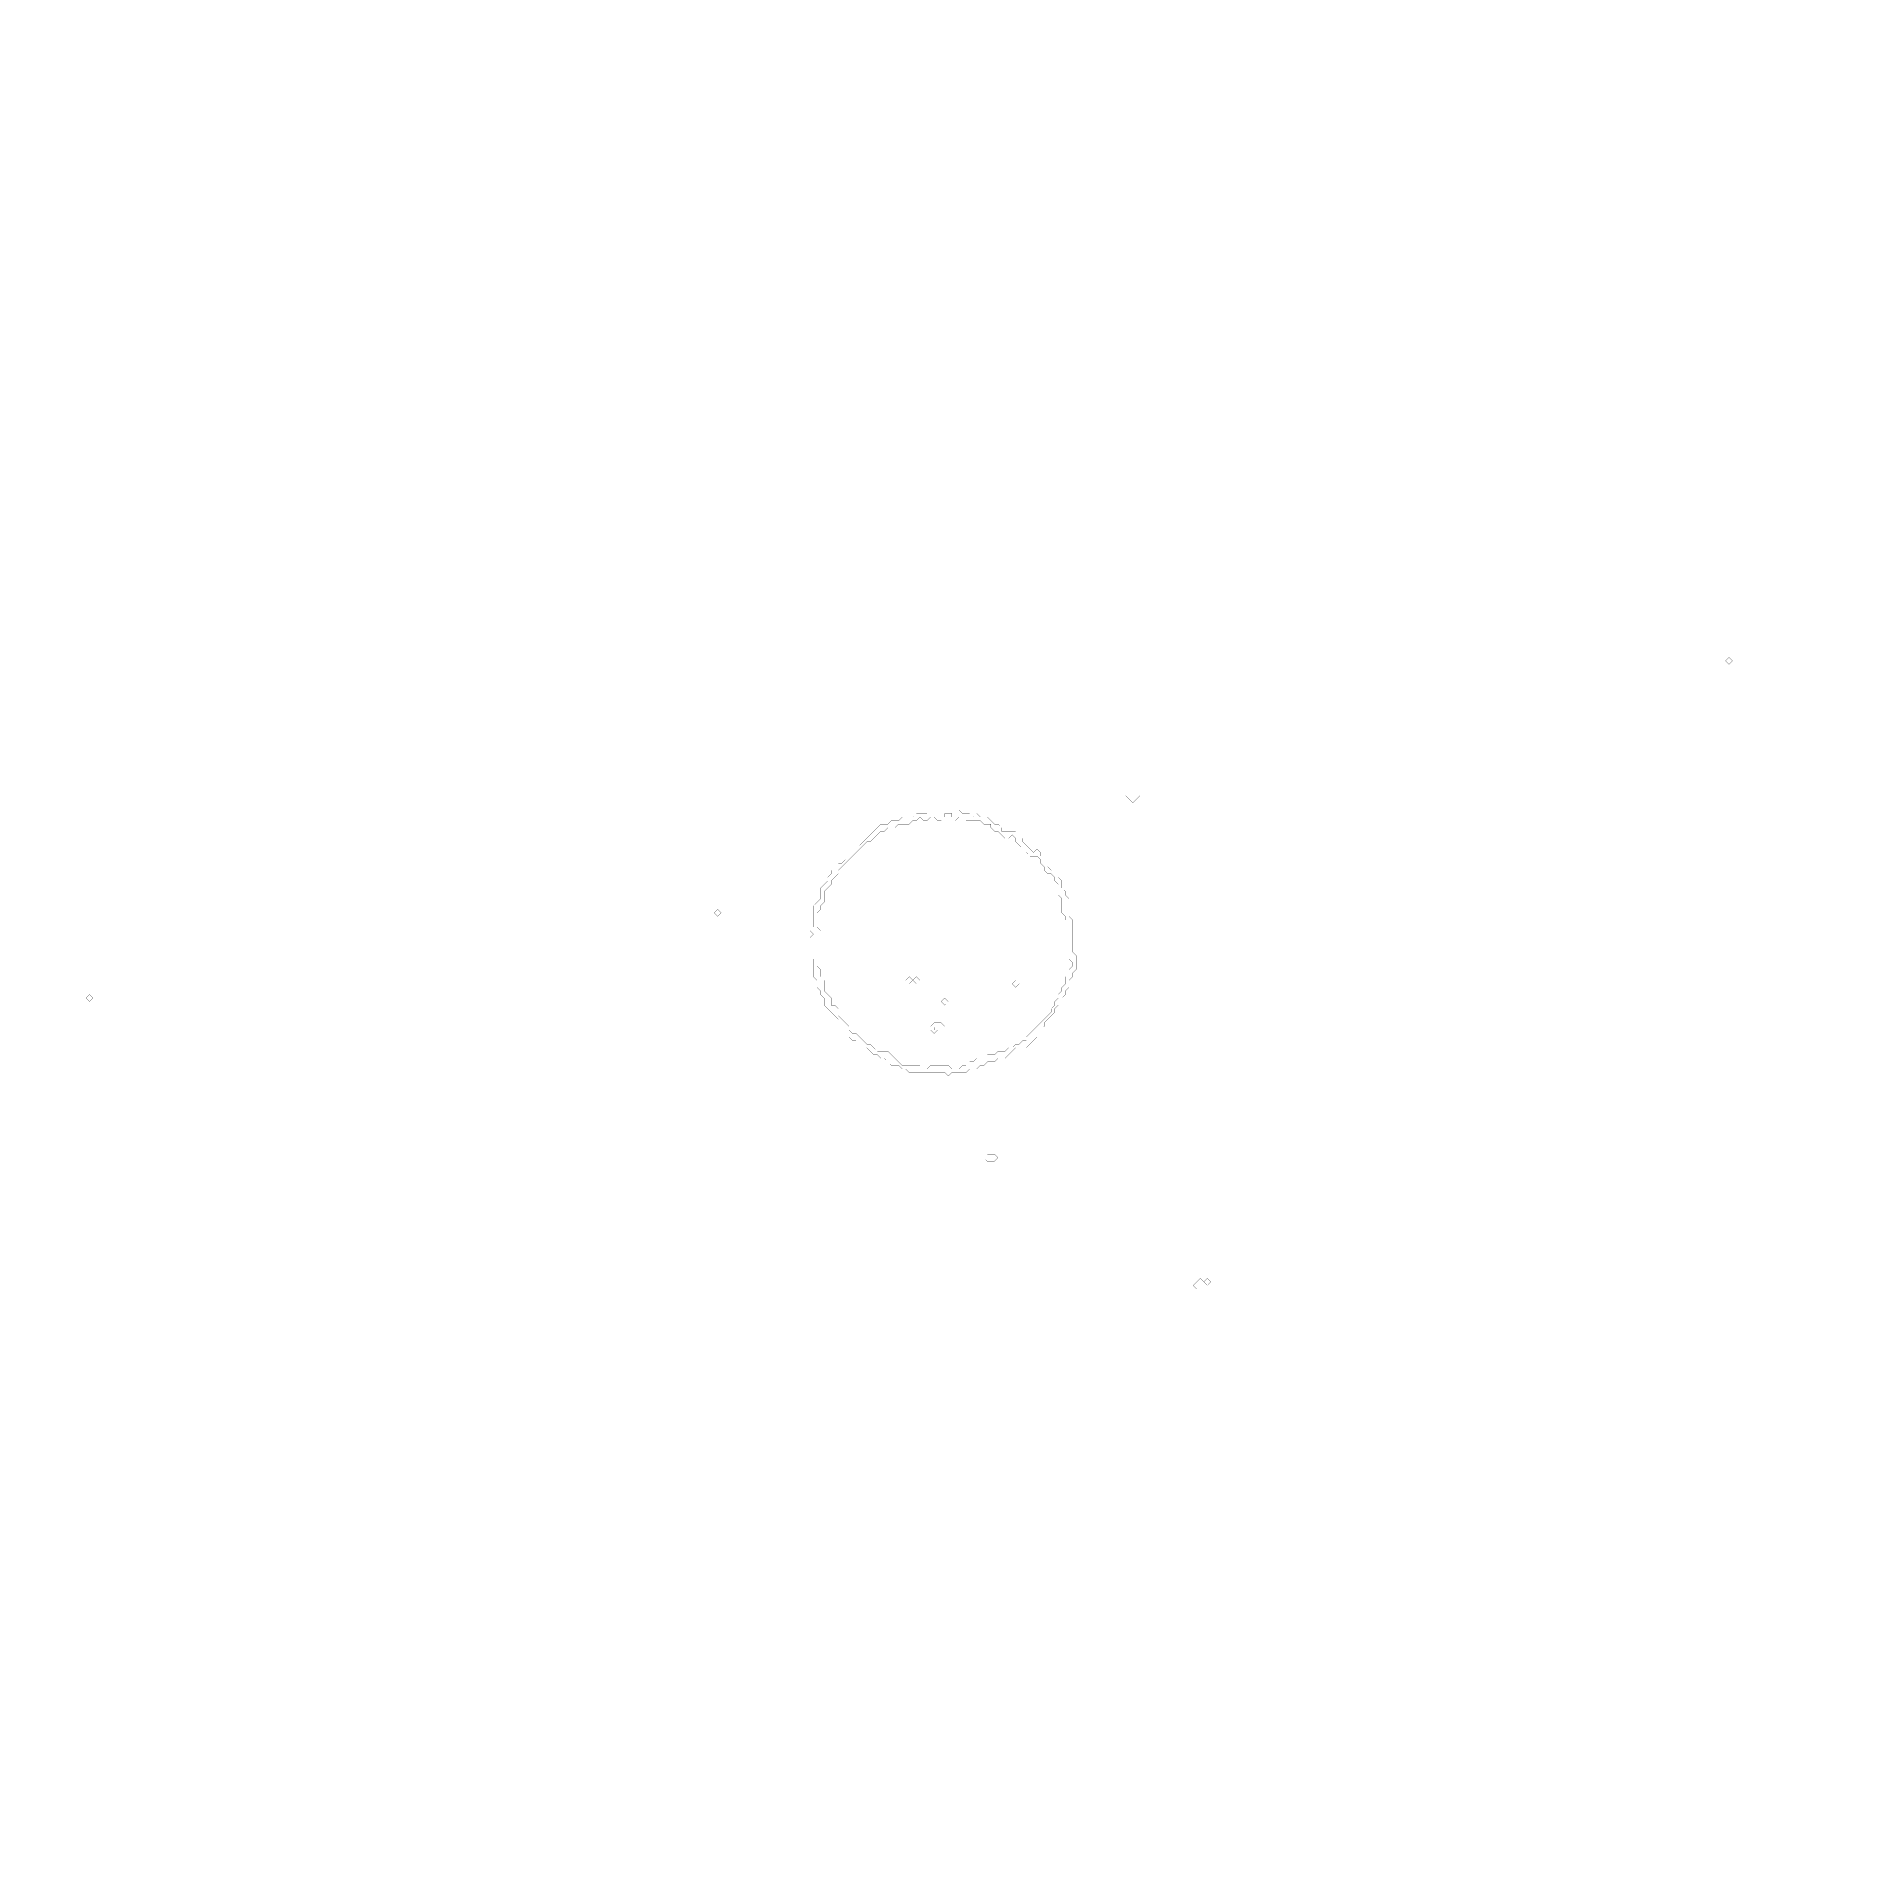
# Model space of a CAD drawing. Header units: metres. Extents: x 0 to 5025, y -5025 to 0.
import ezdxf

# ---------------------------------------------------------------- set-up
doc = ezdxf.new("R2010")
doc.units = ezdxf.units.M
for name, color, linetype in [('conductor', 1, 'Continuous'), ('dielectric', 8, 'Continuous'), ('substrate', 5, 'Continuous')]:
    doc.layers.add(name, color=color, linetype=linetype)

msp = doc.modelspace()

# ---------------------------------------------------------------- linework, layer by layer
at = {"layer": 'conductor', "const_width": 0.5}
for points in [[(2517.5, -2153.6), (2517.5, -2163.5), (2507.7, -2173.3), (2497.8, -2173.3), (2488, -2163.5), (2478.2, -2163.5), (2468.3, -2173.3), (2458.5, -2173.3), (2448.7, -2163.5), (2438.8, -2173.3), (2429, -2173.3), (2419.2, -2183.1), (2409.3, -2183.1), (2399.5, -2183.1), (2389.7, -2183.1), (2379.8, -2193), (2370, -2193), (2360.2, -2193), (2350.3, -2202.8), (2340.5, -2202.8), (2330.7, -2212.6), (2320.8, -2222.5), (2311, -2232.3), (2301.2, -2232.3), (2291.3, -2242.1), (2281.5, -2252), (2271.7, -2261.8), (2261.8, -2271.7), (2252, -2281.5), (2242.1, -2291.3), (2232.3, -2301.2), (2222.5, -2311), (2222.5, -2320.8), (2212.6, -2330.7), (2202.8, -2340.5), (2202.8, -2350.3), (2193, -2360.2), (2183.1, -2370), (2183.1, -2379.8), (2183.1, -2389.7), (2183.1, -2399.5), (2173.3, -2409.3), (2173.3, -2419.2), (2163.5, -2429), (2163.5, -2438.8), (2163.5, -2448.7), (2163.5, -2458.5), (2163.5, -2468.3), (2173.3, -2478.2), (2163.5, -2488), (2163.5, -2497.8), (2163.5, -2507.7), (2163.5, -2517.5), (2163.5, -2527.3), (2163.5, -2537.2), (2163.5, -2547), (2163.5, -2556.8), (2163.5, -2566.7), (2163.5, -2576.5), (2173.3, -2586.3), (2173.3, -2596.2), (2173.3, -2606), (2183.1, -2615.8), (2183.1, -2625.7), (2183.1, -2635.5), (2183.1, -2645.3), (2193, -2655.2), (2202.8, -2665), (2202.8, -2674.8), (2202.8, -2684.7), (2212.6, -2684.7), (2222.5, -2694.5), (2222.5, -2704.3), (2222.5, -2714.2), (2232.3, -2724), (2242.1, -2733.8), (2252, -2743.7), (2252, -2753.5), (2261.8, -2763.3), (2271.7, -2763.3), (2281.5, -2773.2), (2291.3, -2783), (2301.2, -2792.9), (2311, -2792.9), (2320.8, -2802.7), (2330.7, -2812.5), (2340.5, -2812.5), (2350.3, -2812.5), (2360.2, -2812.5), (2370, -2822.4), (2379.8, -2832.2), (2389.7, -2842), (2399.5, -2851.9), (2409.3, -2851.9), (2419.2, -2851.9), (2429, -2851.9), (2438.8, -2851.9), (2448.7, -2851.9), (2458.5, -2861.7), (2468.3, -2861.7), (2478.2, -2851.9), (2488, -2851.9), (2497.8, -2851.9), (2507.7, -2851.9), (2517.5, -2851.9), (2527.3, -2851.9), (2537.2, -2861.7), (2547, -2861.7), (2556.8, -2861.7), (2566.7, -2851.9), (2576.5, -2851.9), (2586.3, -2842), (2596.2, -2842), (2606, -2832.2), (2615.8, -2832.2), (2625.7, -2832.2), (2635.5, -2822.4), (2645.3, -2822.4), (2655.2, -2822.4), (2665, -2812.5), (2674.8, -2812.5), (2684.7, -2812.5), (2694.5, -2802.7), (2704.3, -2802.7), (2714.2, -2792.9), (2724, -2792.9), (2733.8, -2783), (2743.7, -2783), (2743.7, -2773.2), (2753.5, -2763.3), (2763.3, -2753.5), (2773.2, -2743.7), (2783, -2733.8), (2792.9, -2724), (2802.7, -2714.2), (2812.5, -2704.3), (2812.5, -2694.5), (2822.4, -2684.7), (2822.4, -2674.8), (2832.2, -2665), (2832.2, -2655.2), (2842, -2645.3), (2842, -2635.5), (2851.9, -2625.7), (2851.9, -2615.8), (2851.9, -2606), (2861.7, -2596.2), (2861.7, -2586.3), (2871.5, -2576.5), (2871.5, -2566.7), (2861.7, -2556.8), (2861.7, -2547), (2861.7, -2537.2), (2861.7, -2527.3), (2861.7, -2517.5), (2861.7, -2507.7), (2861.7, -2497.8), (2861.7, -2488), (2861.7, -2478.2), (2861.7, -2468.3), (2861.7, -2458.5), (2851.9, -2448.7), (2851.9, -2438.8), (2842, -2429), (2842, -2419.2), (2842, -2409.3), (2842, -2399.5), (2842, -2389.7), (2832.2, -2379.8), (2832.2, -2370), (2832.2, -2360.2), (2832.2, -2350.3), (2822.4, -2340.5), (2822.4, -2330.7), (2812.5, -2320.8), (2802.7, -2320.8), (2792.9, -2311), (2792.9, -2301.2), (2783, -2291.3), (2783, -2281.5), (2773.2, -2271.7), (2763.3, -2271.7), (2753.5, -2271.7), (2743.7, -2261.8), (2743.7, -2252), (2733.8, -2252), (2724, -2242.1), (2714.2, -2232.3), (2714.2, -2222.5), (2704.3, -2212.6), (2694.5, -2222.5), (2684.7, -2222.5), (2674.8, -2212.6), (2665, -2202.8), (2655.2, -2202.8), (2645.3, -2193), (2645.3, -2183.1), (2635.5, -2183.1), (2625.7, -2183.1), (2615.8, -2173.3), (2606, -2173.3), (2596.2, -2173.3), (2586.3, -2173.3), (2576.5, -2173.3), (2566.7, -2163.5), (2556.8, -2153.6), (2556.8, -2163.5), (2547, -2173.3), (2537.2, -2163.5), (2537.2, -2153.6), (2527.3, -2153.6)], [(2409.3, -2615.8), (2419.2, -2606), (2429, -2615.8), (2419.2, -2625.7)], [(2429, -2615.8), (2438.8, -2606), (2448.7, -2615.8), (2438.8, -2625.7)], [(2704.3, -2625.7), (2714.2, -2615.8), (2724, -2625.7), (2714.2, -2635.5)], [(2507.7, -2674.8), (2517.5, -2665), (2527.3, -2674.8), (2517.5, -2684.7)], [(2478.2, -2743.7), (2488, -2733.8), (2497.8, -2733.8), (2507.7, -2733.8), (2517.5, -2743.7), (2507.7, -2753.5), (2497.8, -2753.5), (2488, -2763.3), (2478.2, -2753.5)]]:
    msp.add_lwpolyline(points, close=True, dxfattribs=at)
at = {"layer": 'dielectric', "const_width": 0.5}
msp.add_lwpolyline([(2665, -3107.5)], close=True, dxfattribs=at)
at = {"layer": 'substrate', "const_width": 0.5}
for points in [[(0, 0), (0, -9.8), (0, -19.7), (0, -29.5), (0, -39.3), (0, -49.2), (0, -59), (0, -68.8), (0, -78.7), (0, -88.5), (0, -98.3), (0, -108.2), (0, -118), (0, -127.8), (0, -137.7), (0, -147.5), (0, -157.3), (0, -167.2), (0, -177), (0, -186.8), (0, -196.7), (0, -206.5), (0, -216.3), (0, -226.2), (0, -236), (0, -245.8), (0, -255.7), (0, -265.5), (0, -275.4), (0, -285.2), (0, -295), (0, -304.9), (0, -314.7), (0, -324.5), (0, -334.4), (0, -344.2), (0, -354), (0, -363.9), (0, -373.7), (0, -383.5), (0, -393.4), (0, -403.2), (0, -413), (0, -422.9), (0, -432.7), (0, -442.5), (0, -452.4), (0, -462.2), (0, -472), (0, -481.9), (0, -491.7), (0, -501.5), (0, -511.4), (0, -521.2), (0, -531), (0, -540.9), (0, -550.7), (0, -560.5), (0, -570.4), (0, -580.2), (0, -590), (0, -599.9), (0, -609.7), (0, -619.5), (0, -629.4), (0, -639.2), (0, -649), (0, -658.9), (0, -668.7), (0, -678.5), (0, -688.4), (0, -698.2), (0, -708), (0, -717.9), (0, -727.7), (0, -737.5), (0, -747.4), (0, -757.2), (0, -767.1), (0, -776.9), (0, -786.7), (0, -796.6), (0, -806.4), (0, -816.2), (0, -826.1), (0, -835.9), (0, -845.7), (0, -855.6), (0, -865.4), (0, -875.2), (0, -885.1), (0, -894.9), (0, -904.7), (0, -914.6), (0, -924.4), (0, -934.2), (0, -944.1), (0, -953.9), (0, -963.7), (0, -973.6), (0, -983.4), (0, -993.2), (0, -1003.1), (0, -1012.9), (0, -1022.7), (0, -1032.6), (0, -1042.4), (0, -1052.2), (0, -1062.1), (0, -1071.9), (0, -1081.7), (0, -1091.6), (0, -1101.4), (0, -1111.2), (0, -1121.1), (0, -1130.9), (0, -1140.7), (0, -1150.6), (0, -1160.4), (0, -1170.2), (0, -1180.1), (0, -1189.9), (0, -1199.7), (0, -1209.6), (0, -1219.4), (0, -1229.2), (0, -1239.1), (0, -1248.9), (0, -1258.8), (0, -1268.6), (0, -1278.4), (0, -1288.3), (0, -1298.1), (0, -1307.9), (0, -1317.8), (0, -1327.6), (0, -1337.4), (0, -1347.3), (0, -1357.1), (0, -1366.9), (0, -1376.8), (0, -1386.6), (0, -1396.4), (0, -1406.3), (0, -1416.1), (0, -1425.9), (0, -1435.8), (0, -1445.6), (0, -1455.4), (0, -1465.3), (0, -1475.1), (0, -1484.9), (0, -1494.8), (0, -1504.6), (0, -1514.4), (0, -1524.3), (0, -1534.1), (0, -1543.9), (0, -1553.8), (0, -1563.6), (0, -1573.4), (0, -1583.3), (0, -1593.1), (0, -1602.9), (0, -1612.8), (0, -1622.6), (0, -1632.4), (0, -1642.3), (0, -1652.1), (0, -1661.9), (0, -1671.8), (0, -1681.6), (0, -1691.4), (0, -1701.3), (0, -1711.1), (0, -1720.9), (0, -1730.8), (0, -1740.6), (0, -1750.4), (0, -1760.3), (0, -1770.1), (0, -1780), (0, -1789.8), (0, -1799.6), (0, -1809.5), (0, -1819.3), (0, -1829.1), (0, -1839), (0, -1848.8), (0, -1858.6), (0, -1868.5), (0, -1878.3), (0, -1888.1), (0, -1898), (0, -1907.8), (0, -1917.6), (0, -1927.5), (0, -1937.3), (0, -1947.1), (0, -1957), (0, -1966.8), (0, -1976.6), (0, -1986.5), (0, -1996.3), (0, -2006.1), (0, -2016), (0, -2025.8), (0, -2035.6), (0, -2045.5), (0, -2055.3), (0, -2065.1), (0, -2075), (0, -2084.8), (0, -2094.6), (0, -2104.5), (0, -2114.3), (0, -2124.1), (0, -2134), (0, -2143.8), (0, -2153.6), (0, -2163.5), (0, -2173.3), (0, -2183.1), (0, -2193), (0, -2202.8), (0, -2212.6), (0, -2222.5), (0, -2232.3), (0, -2242.1), (0, -2252), (0, -2261.8), (0, -2271.7), (0, -2281.5), (0, -2291.3), (0, -2301.2), (0, -2311), (0, -2320.8), (0, -2330.7), (0, -2340.5), (0, -2350.3), (0, -2360.2), (0, -2370), (0, -2379.8), (0, -2389.7), (0, -2399.5), (0, -2409.3), (0, -2419.2), (0, -2429), (0, -2438.8), (0, -2448.7), (0, -2458.5), (0, -2468.3), (0, -2478.2), (0, -2488), (0, -2497.8), (0, -2507.7), (0, -2517.5), (0, -2527.3), (0, -2537.2), (0, -2547), (0, -2556.8), (0, -2566.7), (0, -2576.5), (0, -2586.3), (0, -2596.2), (0, -2606), (0, -2615.8), (0, -2625.7), (0, -2635.5), (0, -2645.3), (0, -2655.2), (0, -2665), (0, -2674.8), (0, -2684.7), (0, -2694.5), (0, -2704.3), (0, -2714.2), (0, -2724), (0, -2733.8), (0, -2743.7), (0, -2753.5), (0, -2763.3), (0, -2773.2), (0, -2783), (0, -2792.9), (0, -2802.7), (0, -2812.5), (0, -2822.4), (0, -2832.2), (0, -2842), (0, -2851.9), (0, -2861.7), (0, -2871.5), (0, -2881.4), (0, -2891.2), (0, -2901), (0, -2910.9), (0, -2920.7), (0, -2930.5), (0, -2940.4), (0, -2950.2), (0, -2960), (0, -2969.9), (0, -2979.7), (0, -2989.5), (0, -2999.4), (0, -3009.2), (0, -3019), (0, -3028.9), (0, -3038.7), (0, -3048.5), (0, -3058.4), (0, -3068.2), (0, -3078), (0, -3087.9), (0, -3097.7), (0, -3107.5), (0, -3117.4), (0, -3127.2), (0, -3137), (0, -3146.9), (0, -3156.7), (0, -3166.5), (0, -3176.4), (0, -3186.2), (0, -3196), (0, -3205.9), (0, -3215.7), (0, -3225.5), (0, -3235.4), (0, -3245.2), (0, -3255), (0, -3264.9), (0, -3274.7), (0, -3284.6), (0, -3294.4), (0, -3304.2), (0, -3314.1), (0, -3323.9), (0, -3333.7), (0, -3343.6), (0, -3353.4), (0, -3363.2), (0, -3373.1), (0, -3382.9), (0, -3392.7), (0, -3402.6), (0, -3412.4), (0, -3422.2), (0, -3432.1), (0, -3441.9), (0, -3451.7), (0, -3461.6), (0, -3471.4), (0, -3481.2), (0, -3491.1), (0, -3500.9), (0, -3510.7), (0, -3520.6), (0, -3530.4), (0, -3540.2), (0, -3550.1), (0, -3559.9), (0, -3569.7), (0, -3579.6), (0, -3589.4), (0, -3599.2), (0, -3609.1), (0, -3618.9), (0, -3628.7), (0, -3638.6), (0, -3648.4), (0, -3658.2), (0, -3668.1), (0, -3677.9), (0, -3687.7), (0, -3697.6), (0, -3707.4), (0, -3717.2), (0, -3727.1), (0, -3736.9), (0, -3746.7), (0, -3756.6), (0, -3766.4), (0, -3776.2), (0, -3786.1), (0, -3795.9), (0, -3805.8), (0, -3815.6), (0, -3825.4), (0, -3835.3), (0, -3845.1), (0, -3854.9), (0, -3864.8), (0, -3874.6), (0, -3884.4), (0, -3894.3), (0, -3904.1), (0, -3913.9), (0, -3923.8), (0, -3933.6), (0, -3943.4), (0, -3953.3), (0, -3963.1), (0, -3972.9), (0, -3982.8), (0, -3992.6), (0, -4002.4), (0, -4012.3), (0, -4022.1), (0, -4031.9), (0, -4041.8), (0, -4051.6), (0, -4061.4), (0, -4071.3), (0, -4081.1), (0, -4090.9), (0, -4100.8), (0, -4110.6), (0, -4120.4), (0, -4130.3), (0, -4140.1), (0, -4149.9), (0, -4159.8), (0, -4169.6), (0, -4179.4), (0, -4189.3), (0, -4199.1), (0, -4208.9), (0, -4218.8), (0, -4228.6), (0, -4238.4), (0, -4248.3), (0, -4258.1), (0, -4267.9), (0, -4277.8), (0, -4287.6), (0, -4297.5), (0, -4307.3), (0, -4317.1), (0, -4327), (0, -4336.8), (0, -4346.6), (0, -4356.5), (0, -4366.3), (0, -4376.1), (0, -4386), (0, -4395.8), (0, -4405.6), (0, -4415.5), (0, -4425.3), (0, -4435.1), (0, -4445), (0, -4454.8), (0, -4464.6), (0, -4474.5), (0, -4484.3), (0, -4494.1), (0, -4504), (0, -4513.8), (0, -4523.6), (0, -4533.5), (0, -4543.3), (0, -4553.1), (0, -4563), (0, -4572.8), (0, -4582.6), (0, -4592.5), (0, -4602.3), (0, -4612.1), (0, -4622), (0, -4631.8), (0, -4641.6), (0, -4651.5), (0, -4661.3), (0, -4671.1), (0, -4681), (0, -4690.8), (0, -4700.6), (0, -4710.5), (0, -4720.3), (0, -4730.1), (0, -4740), (0, -4749.8), (0, -4759.6), (0, -4769.5), (0, -4779.3), (0, -4789.2), (0, -4799), (0, -4808.8), (0, -4818.7), (0, -4828.5), (0, -4838.3), (0, -4848.2), (0, -4858), (0, -4867.8), (0, -4877.7), (0, -4887.5), (0, -4897.3), (0, -4907.2), (0, -4917), (0, -4926.8), (0, -4936.7), (0, -4946.5), (0, -4956.3), (0, -4966.2), (0, -4976), (0, -4985.8), (0, -4995.7), (0, -5005.5), (0, -5015.3), (0, -5025.2), (9.8, -5025.2), (19.7, -5025.2), (29.5, -5025.2), (39.3, -5025.2), (49.2, -5025.2), (59, -5025.2), (68.8, -5025.2), (78.7, -5025.2), (88.5, -5025.2), (98.3, -5025.2), (108.2, -5025.2), (118, -5025.2), (127.8, -5025.2), (137.7, -5025.2), (147.5, -5025.2), (157.3, -5025.2), (167.2, -5025.2), (177, -5025.2), (186.8, -5025.2), (196.7, -5025.2), (206.5, -5025.2), (216.3, -5025.2), (226.2, -5025.2), (236, -5025.2), (245.8, -5025.2), (255.7, -5025.2), (265.5, -5025.2), (275.4, -5025.2), (285.2, -5025.2), (295, -5025.2), (304.9, -5025.2), (314.7, -5025.2), (324.5, -5025.2), (334.4, -5025.2), (344.2, -5025.2), (354, -5025.2), (363.9, -5025.2), (373.7, -5025.2), (383.5, -5025.2), (393.4, -5025.2), (403.2, -5025.2), (413, -5025.2), (422.9, -5025.2), (432.7, -5025.2), (442.5, -5025.2), (452.4, -5025.2), (462.2, -5025.2), (472, -5025.2), (481.9, -5025.2), (491.7, -5025.2), (501.5, -5025.2), (511.4, -5025.2), (521.2, -5025.2), (531, -5025.2), (540.9, -5025.2), (550.7, -5025.2), (560.5, -5025.2), (570.4, -5025.2), (580.2, -5025.2), (590, -5025.2), (599.9, -5025.2), (609.7, -5025.2), (619.5, -5025.2), (629.4, -5025.2), (639.2, -5025.2), (649, -5025.2), (658.9, -5025.2), (668.7, -5025.2), (678.5, -5025.2), (688.4, -5025.2), (698.2, -5025.2), (708, -5025.2), (717.9, -5025.2), (727.7, -5025.2), (737.5, -5025.2), (747.4, -5025.2), (757.2, -5025.2), (767.1, -5025.2), (776.9, -5025.2), (786.7, -5025.2), (796.6, -5025.2), (806.4, -5025.2), (816.2, -5025.2), (826.1, -5025.2), (835.9, -5025.2), (845.7, -5025.2), (855.6, -5025.2), (865.4, -5025.2), (875.2, -5025.2), (885.1, -5025.2), (894.9, -5025.2), (904.7, -5025.2), (914.6, -5025.2), (924.4, -5025.2), (934.2, -5025.2), (944.1, -5025.2), (953.9, -5025.2), (963.7, -5025.2), (973.6, -5025.2), (983.4, -5025.2), (993.2, -5025.2), (1003.1, -5025.2), (1012.9, -5025.2), (1022.7, -5025.2), (1032.6, -5025.2), (1042.4, -5025.2), (1052.2, -5025.2), (1062.1, -5025.2), (1071.9, -5025.2), (1081.7, -5025.2), (1091.6, -5025.2), (1101.4, -5025.2), (1111.2, -5025.2), (1121.1, -5025.2), (1130.9, -5025.2), (1140.7, -5025.2), (1150.6, -5025.2), (1160.4, -5025.2), (1170.2, -5025.2), (1180.1, -5025.2), (1189.9, -5025.2), (1199.7, -5025.2), (1209.6, -5025.2), (1219.4, -5025.2), (1229.2, -5025.2), (1239.1, -5025.2), (1248.9, -5025.2), (1258.8, -5025.2), (1268.6, -5025.2), (1278.4, -5025.2), (1288.3, -5025.2), (1298.1, -5025.2), (1307.9, -5025.2), (1317.8, -5025.2), (1327.6, -5025.2), (1337.4, -5025.2), (1347.3, -5025.2), (1357.1, -5025.2), (1366.9, -5025.2), (1376.8, -5025.2), (1386.6, -5025.2), (1396.4, -5025.2), (1406.3, -5025.2), (1416.1, -5025.2), (1425.9, -5025.2), (1435.8, -5025.2), (1445.6, -5025.2), (1455.4, -5025.2), (1465.3, -5025.2), (1475.1, -5025.2), (1484.9, -5025.2), (1494.8, -5025.2), (1504.6, -5025.2), (1514.4, -5025.2), (1524.3, -5025.2), (1534.1, -5025.2), (1543.9, -5025.2), (1553.8, -5025.2), (1563.6, -5025.2), (1573.4, -5025.2), (1583.3, -5025.2), (1593.1, -5025.2), (1602.9, -5025.2), (1612.8, -5025.2), (1622.6, -5025.2), (1632.4, -5025.2), (1642.3, -5025.2), (1652.1, -5025.2), (1661.9, -5025.2), (1671.8, -5025.2), (1681.6, -5025.2), (1691.4, -5025.2), (1701.3, -5025.2), (1711.1, -5025.2), (1720.9, -5025.2), (1730.8, -5025.2), (1740.6, -5025.2), (1750.4, -5025.2), (1760.3, -5025.2), (1770.1, -5025.2), (1780, -5025.2), (1789.8, -5025.2), (1799.6, -5025.2), (1809.5, -5025.2), (1819.3, -5025.2), (1829.1, -5025.2), (1839, -5025.2), (1848.8, -5025.2), (1858.6, -5025.2), (1868.5, -5025.2), (1878.3, -5025.2), (1888.1, -5025.2), (1898, -5025.2), (1907.8, -5025.2), (1917.6, -5025.2), (1927.5, -5025.2), (1937.3, -5025.2), (1947.1, -5025.2), (1957, -5025.2), (1966.8, -5025.2), (1976.6, -5025.2), (1986.5, -5025.2), (1996.3, -5025.2), (2006.1, -5025.2), (2016, -5025.2), (2025.8, -5025.2), (2035.6, -5025.2), (2045.5, -5025.2), (2055.3, -5025.2), (2065.1, -5025.2), (2075, -5025.2), (2084.8, -5025.2), (2094.6, -5025.2), (2104.5, -5025.2), (2114.3, -5025.2), (2124.1, -5025.2), (2134, -5025.2), (2143.8, -5025.2), (2153.6, -5025.2), (2163.5, -5025.2), (2173.3, -5025.2), (2183.1, -5025.2), (2193, -5025.2), (2202.8, -5025.2), (2212.6, -5025.2), (2222.5, -5025.2), (2232.3, -5025.2), (2242.1, -5025.2), (2252, -5025.2), (2261.8, -5025.2), (2271.7, -5025.2), (2281.5, -5025.2), (2291.3, -5025.2), (2301.2, -5025.2), (2311, -5025.2), (2320.8, -5025.2), (2330.7, -5025.2), (2340.5, -5025.2), (2350.3, -5025.2), (2360.2, -5025.2), (2370, -5025.2), (2379.8, -5025.2), (2389.7, -5025.2), (2399.5, -5025.2), (2409.3, -5025.2), (2419.2, -5025.2), (2429, -5025.2), (2438.8, -5025.2), (2448.7, -5025.2), (2458.5, -5025.2), (2468.3, -5025.2), (2478.2, -5025.2), (2488, -5025.2), (2497.8, -5025.2), (2507.7, -5025.2), (2517.5, -5025.2), (2527.3, -5025.2), (2537.2, -5025.2), (2547, -5025.2), (2556.8, -5025.2), (2566.7, -5025.2), (2576.5, -5025.2), (2586.3, -5025.2), (2596.2, -5025.2), (2606, -5025.2), (2615.8, -5025.2), (2625.7, -5025.2), (2635.5, -5025.2), (2645.3, -5025.2), (2655.2, -5025.2), (2665, -5025.2), (2674.8, -5025.2), (2684.7, -5025.2), (2694.5, -5025.2), (2704.3, -5025.2), (2714.2, -5025.2), (2724, -5025.2), (2733.8, -5025.2), (2743.7, -5025.2), (2753.5, -5025.2), (2763.3, -5025.2), (2773.2, -5025.2), (2783, -5025.2), (2792.9, -5025.2), (2802.7, -5025.2), (2812.5, -5025.2), (2822.4, -5025.2), (2832.2, -5025.2), (2842, -5025.2), (2851.9, -5025.2), (2861.7, -5025.2), (2871.5, -5025.2), (2881.4, -5025.2), (2891.2, -5025.2), (2901, -5025.2), (2910.9, -5025.2), (2920.7, -5025.2), (2930.5, -5025.2), (2940.4, -5025.2), (2950.2, -5025.2), (2960, -5025.2), (2969.9, -5025.2), (2979.7, -5025.2), (2989.5, -5025.2), (2999.4, -5025.2), (3009.2, -5025.2), (3019, -5025.2), (3028.9, -5025.2), (3038.7, -5025.2), (3048.5, -5025.2), (3058.4, -5025.2), (3068.2, -5025.2), (3078, -5025.2), (3087.9, -5025.2), (3097.7, -5025.2), (3107.5, -5025.2), (3117.4, -5025.2), (3127.2, -5025.2), (3137, -5025.2), (3146.9, -5025.2), (3156.7, -5025.2), (3166.5, -5025.2), (3176.4, -5025.2), (3186.2, -5025.2), (3196, -5025.2), (3205.9, -5025.2), (3215.7, -5025.2), (3225.5, -5025.2), (3235.4, -5025.2), (3245.2, -5025.2), (3255, -5025.2), (3264.9, -5025.2), (3274.7, -5025.2), (3284.6, -5025.2), (3294.4, -5025.2), (3304.2, -5025.2), (3314.1, -5025.2), (3323.9, -5025.2), (3333.7, -5025.2), (3343.6, -5025.2), (3353.4, -5025.2), (3363.2, -5025.2), (3373.1, -5025.2), (3382.9, -5025.2), (3392.7, -5025.2), (3402.6, -5025.2), (3412.4, -5025.2), (3422.2, -5025.2), (3432.1, -5025.2), (3441.9, -5025.2), (3451.7, -5025.2), (3461.6, -5025.2), (3471.4, -5025.2), (3481.2, -5025.2), (3491.1, -5025.2), (3500.9, -5025.2), (3510.7, -5025.2), (3520.6, -5025.2), (3530.4, -5025.2), (3540.2, -5025.2), (3550.1, -5025.2), (3559.9, -5025.2), (3569.7, -5025.2), (3579.6, -5025.2), (3589.4, -5025.2), (3599.2, -5025.2), (3609.1, -5025.2), (3618.9, -5025.2), (3628.7, -5025.2), (3638.6, -5025.2), (3648.4, -5025.2), (3658.2, -5025.2), (3668.1, -5025.2), (3677.9, -5025.2), (3687.7, -5025.2), (3697.6, -5025.2), (3707.4, -5025.2), (3717.2, -5025.2), (3727.1, -5025.2), (3736.9, -5025.2), (3746.7, -5025.2), (3756.6, -5025.2), (3766.4, -5025.2), (3776.2, -5025.2), (3786.1, -5025.2), (3795.9, -5025.2), (3805.8, -5025.2), (3815.6, -5025.2), (3825.4, -5025.2), (3835.3, -5025.2), (3845.1, -5025.2), (3854.9, -5025.2), (3864.8, -5025.2), (3874.6, -5025.2), (3884.4, -5025.2), (3894.3, -5025.2), (3904.1, -5025.2), (3913.9, -5025.2), (3923.8, -5025.2), (3933.6, -5025.2), (3943.4, -5025.2), (3953.3, -5025.2), (3963.1, -5025.2), (3972.9, -5025.2), (3982.8, -5025.2), (3992.6, -5025.2), (4002.4, -5025.2), (4012.3, -5025.2), (4022.1, -5025.2), (4031.9, -5025.2), (4041.8, -5025.2), (4051.6, -5025.2), (4061.4, -5025.2), (4071.3, -5025.2), (4081.1, -5025.2), (4090.9, -5025.2), (4100.8, -5025.2), (4110.6, -5025.2), (4120.4, -5025.2), (4130.3, -5025.2), (4140.1, -5025.2), (4149.9, -5025.2), (4159.8, -5025.2), (4169.6, -5025.2), (4179.4, -5025.2), (4189.3, -5025.2), (4199.1, -5025.2), (4208.9, -5025.2), (4218.8, -5025.2), (4228.6, -5025.2), (4238.4, -5025.2), (4248.3, -5025.2), (4258.1, -5025.2), (4267.9, -5025.2), (4277.8, -5025.2), (4287.6, -5025.2), (4297.5, -5025.2), (4307.3, -5025.2), (4317.1, -5025.2), (4327, -5025.2), (4336.8, -5025.2), (4346.6, -5025.2), (4356.5, -5025.2), (4366.3, -5025.2), (4376.1, -5025.2), (4386, -5025.2), (4395.8, -5025.2), (4405.6, -5025.2), (4415.5, -5025.2), (4425.3, -5025.2), (4435.1, -5025.2), (4445, -5025.2), (4454.8, -5025.2), (4464.6, -5025.2), (4474.5, -5025.2), (4484.3, -5025.2), (4494.1, -5025.2), (4504, -5025.2), (4513.8, -5025.2), (4523.6, -5025.2), (4533.5, -5025.2), (4543.3, -5025.2), (4553.1, -5025.2), (4563, -5025.2), (4572.8, -5025.2), (4582.6, -5025.2), (4592.5, -5025.2), (4602.3, -5025.2), (4612.1, -5025.2), (4622, -5025.2), (4631.8, -5025.2), (4641.6, -5025.2), (4651.5, -5025.2), (4661.3, -5025.2), (4671.1, -5025.2), (4681, -5025.2), (4690.8, -5025.2), (4700.6, -5025.2), (4710.5, -5025.2), (4720.3, -5025.2), (4730.1, -5025.2), (4740, -5025.2), (4749.8, -5025.2), (4759.6, -5025.2), (4769.5, -5025.2), (4779.3, -5025.2), (4789.2, -5025.2), (4799, -5025.2), (4808.8, -5025.2), (4818.7, -5025.2), (4828.5, -5025.2), (4838.3, -5025.2), (4848.2, -5025.2), (4858, -5025.2), (4867.8, -5025.2), (4877.7, -5025.2), (4887.5, -5025.2), (4897.3, -5025.2), (4907.2, -5025.2), (4917, -5025.2), (4926.8, -5025.2), (4936.7, -5025.2), (4946.5, -5025.2), (4956.3, -5025.2), (4966.2, -5025.2), (4976, -5025.2), (4985.8, -5025.2), (4995.7, -5025.2), (5005.5, -5025.2), (5015.3, -5025.2), (5025.2, -5025.2), (5025.2, -5015.3), (5025.2, -5005.5), (5025.2, -4995.7), (5025.2, -4985.8), (5025.2, -4976), (5025.2, -4966.2), (5025.2, -4956.3), (5025.2, -4946.5), (5025.2, -4936.7), (5025.2, -4926.8), (5025.2, -4917), (5025.2, -4907.2), (5025.2, -4897.3), (5025.2, -4887.5), (5025.2, -4877.7), (5025.2, -4867.8), (5025.2, -4858), (5025.2, -4848.2), (5025.2, -4838.3), (5025.2, -4828.5), (5025.2, -4818.7), (5025.2, -4808.8), (5025.2, -4799), (5025.2, -4789.2), (5025.2, -4779.3), (5025.2, -4769.5), (5025.2, -4759.6), (5025.2, -4749.8), (5025.2, -4740), (5025.2, -4730.1), (5025.2, -4720.3), (5025.2, -4710.5), (5025.2, -4700.6), (5025.2, -4690.8), (5025.2, -4681), (5025.2, -4671.1), (5025.2, -4661.3), (5025.2, -4651.5), (5025.2, -4641.6), (5025.2, -4631.8), (5025.2, -4622), (5025.2, -4612.1), (5025.2, -4602.3), (5025.2, -4592.5), (5025.2, -4582.6), (5025.2, -4572.8), (5025.2, -4563), (5025.2, -4553.1), (5025.2, -4543.3), (5025.2, -4533.5), (5025.2, -4523.6), (5025.2, -4513.8), (5025.2, -4504), (5025.2, -4494.1), (5025.2, -4484.3), (5025.2, -4474.5), (5025.2, -4464.6), (5025.2, -4454.8), (5025.2, -4445), (5025.2, -4435.1), (5025.2, -4425.3), (5025.2, -4415.5), (5025.2, -4405.6), (5025.2, -4395.8), (5025.2, -4386), (5025.2, -4376.1), (5025.2, -4366.3), (5025.2, -4356.5), (5025.2, -4346.6), (5025.2, -4336.8), (5025.2, -4327), (5025.2, -4317.1), (5025.2, -4307.3), (5025.2, -4297.5), (5025.2, -4287.6), (5025.2, -4277.8), (5025.2, -4267.9), (5025.2, -4258.1), (5025.2, -4248.3), (5025.2, -4238.4), (5025.2, -4228.6), (5025.2, -4218.8), (5025.2, -4208.9), (5025.2, -4199.1), (5025.2, -4189.3), (5025.2, -4179.4), (5025.2, -4169.6), (5025.2, -4159.8), (5025.2, -4149.9), (5025.2, -4140.1), (5025.2, -4130.3), (5025.2, -4120.4), (5025.2, -4110.6), (5025.2, -4100.8), (5025.2, -4090.9), (5025.2, -4081.1), (5025.2, -4071.3), (5025.2, -4061.4), (5025.2, -4051.6), (5025.2, -4041.8), (5025.2, -4031.9), (5025.2, -4022.1), (5025.2, -4012.3), (5025.2, -4002.4), (5025.2, -3992.6), (5025.2, -3982.8), (5025.2, -3972.9), (5025.2, -3963.1), (5025.2, -3953.3), (5025.2, -3943.4), (5025.2, -3933.6), (5025.2, -3923.8), (5025.2, -3913.9), (5025.2, -3904.1), (5025.2, -3894.3), (5025.2, -3884.4), (5025.2, -3874.6), (5025.2, -3864.8), (5025.2, -3854.9), (5025.2, -3845.1), (5025.2, -3835.3), (5025.2, -3825.4), (5025.2, -3815.6), (5025.2, -3805.8), (5025.2, -3795.9), (5025.2, -3786.1), (5025.2, -3776.2), (5025.2, -3766.4), (5025.2, -3756.6), (5025.2, -3746.7), (5025.2, -3736.9), (5025.2, -3727.1), (5025.2, -3717.2), (5025.2, -3707.4), (5025.2, -3697.6), (5025.2, -3687.7), (5025.2, -3677.9), (5025.2, -3668.1), (5025.2, -3658.2), (5025.2, -3648.4), (5025.2, -3638.6), (5025.2, -3628.7), (5025.2, -3618.9), (5025.2, -3609.1), (5025.2, -3599.2), (5025.2, -3589.4), (5025.2, -3579.6), (5025.2, -3569.7), (5025.2, -3559.9), (5025.2, -3550.1), (5025.2, -3540.2), (5025.2, -3530.4), (5025.2, -3520.6), (5025.2, -3510.7), (5025.2, -3500.9), (5025.2, -3491.1), (5025.2, -3481.2), (5025.2, -3471.4), (5025.2, -3461.6), (5025.2, -3451.7), (5025.2, -3441.9), (5025.2, -3432.1), (5025.2, -3422.2), (5025.2, -3412.4), (5025.2, -3402.6), (5025.2, -3392.7), (5025.2, -3382.9), (5025.2, -3373.1), (5025.2, -3363.2), (5025.2, -3353.4), (5025.2, -3343.6), (5025.2, -3333.7), (5025.2, -3323.9), (5025.2, -3314.1), (5025.2, -3304.2), (5025.2, -3294.4), (5025.2, -3284.6), (5025.2, -3274.7), (5025.2, -3264.9), (5025.2, -3255), (5025.2, -3245.2), (5025.2, -3235.4), (5025.2, -3225.5), (5025.2, -3215.7), (5025.2, -3205.9), (5025.2, -3196), (5025.2, -3186.2), (5025.2, -3176.4), (5025.2, -3166.5), (5025.2, -3156.7), (5025.2, -3146.9), (5025.2, -3137), (5025.2, -3127.2), (5025.2, -3117.4), (5025.2, -3107.5), (5025.2, -3097.7), (5025.2, -3087.9), (5025.2, -3078), (5025.2, -3068.2), (5025.2, -3058.4), (5025.2, -3048.5), (5025.2, -3038.7), (5025.2, -3028.9), (5025.2, -3019), (5025.2, -3009.2), (5025.2, -2999.4), (5025.2, -2989.5), (5025.2, -2979.7), (5025.2, -2969.9), (5025.2, -2960), (5025.2, -2950.2), (5025.2, -2940.4), (5025.2, -2930.5), (5025.2, -2920.7), (5025.2, -2910.9), (5025.2, -2901), (5025.2, -2891.2), (5025.2, -2881.4), (5025.2, -2871.5), (5025.2, -2861.7), (5025.2, -2851.9), (5025.2, -2842), (5025.2, -2832.2), (5025.2, -2822.4), (5025.2, -2812.5), (5025.2, -2802.7), (5025.2, -2792.9), (5025.2, -2783), (5025.2, -2773.2), (5025.2, -2763.3), (5025.2, -2753.5), (5025.2, -2743.7), (5025.2, -2733.8), (5025.2, -2724), (5025.2, -2714.2), (5025.2, -2704.3), (5025.2, -2694.5), (5025.2, -2684.7), (5025.2, -2674.8), (5025.2, -2665), (5025.2, -2655.2), (5025.2, -2645.3), (5025.2, -2635.5), (5025.2, -2625.7), (5025.2, -2615.8), (5025.2, -2606), (5025.2, -2596.2), (5025.2, -2586.3), (5025.2, -2576.5), (5025.2, -2566.7), (5025.2, -2556.8), (5025.2, -2547), (5025.2, -2537.2), (5025.2, -2527.3), (5025.2, -2517.5), (5025.2, -2507.7), (5025.2, -2497.8), (5025.2, -2488), (5025.2, -2478.2), (5025.2, -2468.3), (5025.2, -2458.5), (5025.2, -2448.7), (5025.2, -2438.8), (5025.2, -2429), (5025.2, -2419.2), (5025.2, -2409.3), (5025.2, -2399.5), (5025.2, -2389.7), (5025.2, -2379.8), (5025.2, -2370), (5025.2, -2360.2), (5025.2, -2350.3), (5025.2, -2340.5), (5025.2, -2330.7), (5025.2, -2320.8), (5025.2, -2311), (5025.2, -2301.2), (5025.2, -2291.3), (5025.2, -2281.5), (5025.2, -2271.7), (5025.2, -2261.8), (5025.2, -2252), (5025.2, -2242.1), (5025.2, -2232.3), (5025.2, -2222.5), (5025.2, -2212.6), (5025.2, -2202.8), (5025.2, -2193), (5025.2, -2183.1), (5025.2, -2173.3), (5025.2, -2163.5), (5025.2, -2153.6), (5025.2, -2143.8), (5025.2, -2134), (5025.2, -2124.1), (5025.2, -2114.3), (5025.2, -2104.5), (5025.2, -2094.6), (5025.2, -2084.8), (5025.2, -2075), (5025.2, -2065.1), (5025.2, -2055.3), (5025.2, -2045.5), (5025.2, -2035.6), (5025.2, -2025.8), (5025.2, -2016), (5025.2, -2006.1), (5025.2, -1996.3), (5025.2, -1986.5), (5025.2, -1976.6), (5025.2, -1966.8), (5025.2, -1957), (5025.2, -1947.1), (5025.2, -1937.3), (5025.2, -1927.5), (5025.2, -1917.6), (5025.2, -1907.8), (5025.2, -1898), (5025.2, -1888.1), (5025.2, -1878.3), (5025.2, -1868.5), (5025.2, -1858.6), (5025.2, -1848.8), (5025.2, -1839), (5025.2, -1829.1), (5025.2, -1819.3), (5025.2, -1809.5), (5025.2, -1799.6), (5025.2, -1789.8), (5025.2, -1780), (5025.2, -1770.1), (5025.2, -1760.3), (5025.2, -1750.4), (5025.2, -1740.6), (5025.2, -1730.8), (5025.2, -1720.9), (5025.2, -1711.1), (5025.2, -1701.3), (5025.2, -1691.4), (5025.2, -1681.6), (5025.2, -1671.8), (5025.2, -1661.9), (5025.2, -1652.1), (5025.2, -1642.3), (5025.2, -1632.4), (5025.2, -1622.6), (5025.2, -1612.8), (5025.2, -1602.9), (5025.2, -1593.1), (5025.2, -1583.3), (5025.2, -1573.4), (5025.2, -1563.6), (5025.2, -1553.8), (5025.2, -1543.9), (5025.2, -1534.1), (5025.2, -1524.3), (5025.2, -1514.4), (5025.2, -1504.6), (5025.2, -1494.8), (5025.2, -1484.9), (5025.2, -1475.1), (5025.2, -1465.3), (5025.2, -1455.4), (5025.2, -1445.6), (5025.2, -1435.8), (5025.2, -1425.9), (5025.2, -1416.1), (5025.2, -1406.3), (5025.2, -1396.4), (5025.2, -1386.6), (5025.2, -1376.8), (5025.2, -1366.9), (5025.2, -1357.1), (5025.2, -1347.3), (5025.2, -1337.4), (5025.2, -1327.6), (5025.2, -1317.8), (5025.2, -1307.9), (5025.2, -1298.1), (5025.2, -1288.3), (5025.2, -1278.4), (5025.2, -1268.6), (5025.2, -1258.8), (5025.2, -1248.9), (5025.2, -1239.1), (5025.2, -1229.2), (5025.2, -1219.4), (5025.2, -1209.6), (5025.2, -1199.7), (5025.2, -1189.9), (5025.2, -1180.1), (5025.2, -1170.2), (5025.2, -1160.4), (5025.2, -1150.6), (5025.2, -1140.7), (5025.2, -1130.9), (5025.2, -1121.1), (5025.2, -1111.2), (5025.2, -1101.4), (5025.2, -1091.6), (5025.2, -1081.7), (5025.2, -1071.9), (5025.2, -1062.1), (5025.2, -1052.2), (5025.2, -1042.4), (5025.2, -1032.6), (5025.2, -1022.7), (5025.2, -1012.9), (5025.2, -1003.1), (5025.2, -993.2), (5025.2, -983.4), (5025.2, -973.6), (5025.2, -963.7), (5025.2, -953.9), (5025.2, -944.1), (5025.2, -934.2), (5025.2, -924.4), (5025.2, -914.6), (5025.2, -904.7), (5025.2, -894.9), (5025.2, -885.1), (5025.2, -875.2), (5025.2, -865.4), (5025.2, -855.6), (5025.2, -845.7), (5025.2, -835.9), (5025.2, -826.1), (5025.2, -816.2), (5025.2, -806.4), (5025.2, -796.6), (5025.2, -786.7), (5025.2, -776.9), (5025.2, -767.1), (5025.2, -757.2), (5025.2, -747.4), (5025.2, -737.5), (5025.2, -727.7), (5025.2, -717.9), (5025.2, -708), (5025.2, -698.2), (5025.2, -688.4), (5025.2, -678.5), (5025.2, -668.7), (5025.2, -658.9), (5025.2, -649), (5025.2, -639.2), (5025.2, -629.4), (5025.2, -619.5), (5025.2, -609.7), (5025.2, -599.9), (5025.2, -590), (5025.2, -580.2), (5025.2, -570.4), (5025.2, -560.5), (5025.2, -550.7), (5025.2, -540.9), (5025.2, -531), (5025.2, -521.2), (5025.2, -511.4), (5025.2, -501.5), (5025.2, -491.7), (5025.2, -481.9), (5025.2, -472), (5025.2, -462.2), (5025.2, -452.4), (5025.2, -442.5), (5025.2, -432.7), (5025.2, -422.9), (5025.2, -413), (5025.2, -403.2), (5025.2, -393.4), (5025.2, -383.5), (5025.2, -373.7), (5025.2, -363.9), (5025.2, -354), (5025.2, -344.2), (5025.2, -334.4), (5025.2, -324.5), (5025.2, -314.7), (5025.2, -304.9), (5025.2, -295), (5025.2, -285.2), (5025.2, -275.4), (5025.2, -265.5), (5025.2, -255.7), (5025.2, -245.8), (5025.2, -236), (5025.2, -226.2), (5025.2, -216.3), (5025.2, -206.5), (5025.2, -196.7), (5025.2, -186.8), (5025.2, -177), (5025.2, -167.2), (5025.2, -157.3), (5025.2, -147.5), (5025.2, -137.7), (5025.2, -127.8), (5025.2, -118), (5025.2, -108.2), (5025.2, -98.3), (5025.2, -88.5), (5025.2, -78.7), (5025.2, -68.8), (5025.2, -59), (5025.2, -49.2), (5025.2, -39.3), (5025.2, -29.5), (5025.2, -19.7), (5025.2, -9.8), (5025.2, 0), (5015.3, 0), (5005.5, 0), (4995.7, 0), (4985.8, 0), (4976, 0), (4966.2, 0), (4956.3, 0), (4946.5, 0), (4936.7, 0), (4926.8, 0), (4917, 0), (4907.2, 0), (4897.3, 0), (4887.5, 0), (4877.7, 0), (4867.8, 0), (4858, 0), (4848.2, 0), (4838.3, 0), (4828.5, 0), (4818.7, 0), (4808.8, 0), (4799, 0), (4789.2, 0), (4779.3, 0), (4769.5, 0), (4759.6, 0), (4749.8, 0), (4740, 0), (4730.1, 0), (4720.3, 0), (4710.5, 0), (4700.6, 0), (4690.8, 0), (4681, 0), (4671.1, 0), (4661.3, 0), (4651.5, 0), (4641.6, 0), (4631.8, 0), (4622, 0), (4612.1, 0), (4602.3, 0), (4592.5, 0), (4582.6, 0), (4572.8, 0), (4563, 0), (4553.1, 0), (4543.3, 0), (4533.5, 0), (4523.6, 0), (4513.8, 0), (4504, 0), (4494.1, 0), (4484.3, 0), (4474.5, 0), (4464.6, 0), (4454.8, 0), (4445, 0), (4435.1, 0), (4425.3, 0), (4415.5, 0), (4405.6, 0), (4395.8, 0), (4386, 0), (4376.1, 0), (4366.3, 0), (4356.5, 0), (4346.6, 0), (4336.8, 0), (4327, 0), (4317.1, 0), (4307.3, 0), (4297.5, 0), (4287.6, 0), (4277.8, 0), (4267.9, 0), (4258.1, 0), (4248.3, 0), (4238.4, 0), (4228.6, 0), (4218.8, 0), (4208.9, 0), (4199.1, 0), (4189.3, 0), (4179.4, 0), (4169.6, 0), (4159.8, 0), (4149.9, 0), (4140.1, 0), (4130.3, 0), (4120.4, 0), (4110.6, 0), (4100.8, 0), (4090.9, 0), (4081.1, 0), (4071.3, 0), (4061.4, 0), (4051.6, 0), (4041.8, 0), (4031.9, 0), (4022.1, 0), (4012.3, 0), (4002.4, 0), (3992.6, 0), (3982.8, 0), (3972.9, 0), (3963.1, 0), (3953.3, 0), (3943.4, 0), (3933.6, 0), (3923.8, 0), (3913.9, 0), (3904.1, 0), (3894.3, 0), (3884.4, 0), (3874.6, 0), (3864.8, 0), (3854.9, 0), (3845.1, 0), (3835.3, 0), (3825.4, 0), (3815.6, 0), (3805.8, 0), (3795.9, 0), (3786.1, 0), (3776.2, 0), (3766.4, 0), (3756.6, 0), (3746.7, 0), (3736.9, 0), (3727.1, 0), (3717.2, 0), (3707.4, 0), (3697.6, 0), (3687.7, 0), (3677.9, 0), (3668.1, 0), (3658.2, 0), (3648.4, 0), (3638.6, 0), (3628.7, 0), (3618.9, 0), (3609.1, 0), (3599.2, 0), (3589.4, 0), (3579.6, 0), (3569.7, 0), (3559.9, 0), (3550.1, 0), (3540.2, 0), (3530.4, 0), (3520.6, 0), (3510.7, 0), (3500.9, 0), (3491.1, 0), (3481.2, 0), (3471.4, 0), (3461.6, 0), (3451.7, 0), (3441.9, 0), (3432.1, 0), (3422.2, 0), (3412.4, 0), (3402.6, 0), (3392.7, 0), (3382.9, 0), (3373.1, 0), (3363.2, 0), (3353.4, 0), (3343.6, 0), (3333.7, 0), (3323.9, 0), (3314.1, 0), (3304.2, 0), (3294.4, 0), (3284.6, 0), (3274.7, 0), (3264.9, 0), (3255, 0), (3245.2, 0), (3235.4, 0), (3225.5, 0), (3215.7, 0), (3205.9, 0), (3196, 0), (3186.2, 0), (3176.4, 0), (3166.5, 0), (3156.7, 0), (3146.9, 0), (3137, 0), (3127.2, 0), (3117.4, 0), (3107.5, 0), (3097.7, 0), (3087.9, 0), (3078, 0), (3068.2, 0), (3058.4, 0), (3048.5, 0), (3038.7, 0), (3028.9, 0), (3019, 0), (3009.2, 0), (2999.4, 0), (2989.5, 0), (2979.7, 0), (2969.9, 0), (2960, 0), (2950.2, 0), (2940.4, 0), (2930.5, 0), (2920.7, 0), (2910.9, 0), (2901, 0), (2891.2, 0), (2881.4, 0), (2871.5, 0), (2861.7, 0), (2851.9, 0), (2842, 0), (2832.2, 0), (2822.4, 0), (2812.5, 0), (2802.7, 0), (2792.9, 0), (2783, 0), (2773.2, 0), (2763.3, 0), (2753.5, 0), (2743.7, 0), (2733.8, 0), (2724, 0), (2714.2, 0), (2704.3, 0), (2694.5, 0), (2684.7, 0), (2674.8, 0), (2665, 0), (2655.2, 0), (2645.3, 0), (2635.5, 0), (2625.7, 0), (2615.8, 0), (2606, 0), (2596.2, 0), (2586.3, 0), (2576.5, 0), (2566.7, 0), (2556.8, 0), (2547, 0), (2537.2, 0), (2527.3, 0), (2517.5, 0), (2507.7, 0), (2497.8, 0), (2488, 0), (2478.2, 0), (2468.3, 0), (2458.5, 0), (2448.7, 0), (2438.8, 0), (2429, 0), (2419.2, 0), (2409.3, 0), (2399.5, 0), (2389.7, 0), (2379.8, 0), (2370, 0), (2360.2, 0), (2350.3, 0), (2340.5, 0), (2330.7, 0), (2320.8, 0), (2311, 0), (2301.2, 0), (2291.3, 0), (2281.5, 0), (2271.7, 0), (2261.8, 0), (2252, 0), (2242.1, 0), (2232.3, 0), (2222.5, 0), (2212.6, 0), (2202.8, 0), (2193, 0), (2183.1, 0), (2173.3, 0), (2163.5, 0), (2153.6, 0), (2143.8, 0), (2134, 0), (2124.1, 0), (2114.3, 0), (2104.5, 0), (2094.6, 0), (2084.8, 0), (2075, 0), (2065.1, 0), (2055.3, 0), (2045.5, 0), (2035.6, 0), (2025.8, 0), (2016, 0), (2006.1, 0), (1996.3, 0), (1986.5, 0), (1976.6, 0), (1966.8, 0), (1957, 0), (1947.1, 0), (1937.3, 0), (1927.5, 0), (1917.6, 0), (1907.8, 0), (1898, 0), (1888.1, 0), (1878.3, 0), (1868.5, 0), (1858.6, 0), (1848.8, 0), (1839, 0), (1829.1, 0), (1819.3, 0), (1809.5, 0), (1799.6, 0), (1789.8, 0), (1780, 0), (1770.1, 0), (1760.3, 0), (1750.4, 0), (1740.6, 0), (1730.8, 0), (1720.9, 0), (1711.1, 0), (1701.3, 0), (1691.4, 0), (1681.6, 0), (1671.8, 0), (1661.9, 0), (1652.1, 0), (1642.3, 0), (1632.4, 0), (1622.6, 0), (1612.8, 0), (1602.9, 0), (1593.1, 0), (1583.3, 0), (1573.4, 0), (1563.6, 0), (1553.8, 0), (1543.9, 0), (1534.1, 0), (1524.3, 0), (1514.4, 0), (1504.6, 0), (1494.8, 0), (1484.9, 0), (1475.1, 0), (1465.3, 0), (1455.4, 0), (1445.6, 0), (1435.8, 0), (1425.9, 0), (1416.1, 0), (1406.3, 0), (1396.4, 0), (1386.6, 0), (1376.8, 0), (1366.9, 0), (1357.1, 0), (1347.3, 0), (1337.4, 0), (1327.6, 0), (1317.8, 0), (1307.9, 0), (1298.1, 0), (1288.3, 0), (1278.4, 0), (1268.6, 0), (1258.8, 0), (1248.9, 0), (1239.1, 0), (1229.2, 0), (1219.4, 0), (1209.6, 0), (1199.7, 0), (1189.9, 0), (1180.1, 0), (1170.2, 0), (1160.4, 0), (1150.6, 0), (1140.7, 0), (1130.9, 0), (1121.1, 0), (1111.2, 0), (1101.4, 0), (1091.6, 0), (1081.7, 0), (1071.9, 0), (1062.1, 0), (1052.2, 0), (1042.4, 0), (1032.6, 0), (1022.7, 0), (1012.9, 0), (1003.1, 0), (993.2, 0), (983.4, 0), (973.6, 0), (963.7, 0), (953.9, 0), (944.1, 0), (934.2, 0), (924.4, 0), (914.6, 0), (904.7, 0), (894.9, 0), (885.1, 0), (875.2, 0), (865.4, 0), (855.6, 0), (845.7, 0), (835.9, 0), (826.1, 0), (816.2, 0), (806.4, 0), (796.6, 0), (786.7, 0), (776.9, 0), (767.1, 0), (757.2, 0), (747.4, 0), (737.5, 0), (727.7, 0), (717.9, 0), (708, 0), (698.2, 0), (688.4, 0), (678.5, 0), (668.7, 0), (658.9, 0), (649, 0), (639.2, 0), (629.4, 0), (619.5, 0), (609.7, 0), (599.9, 0), (590, 0), (580.2, 0), (570.4, 0), (560.5, 0), (550.7, 0), (540.9, 0), (531, 0), (521.2, 0), (511.4, 0), (501.5, 0), (491.7, 0), (481.9, 0), (472, 0), (462.2, 0), (452.4, 0), (442.5, 0), (432.7, 0), (422.9, 0), (413, 0), (403.2, 0), (393.4, 0), (383.5, 0), (373.7, 0), (363.9, 0), (354, 0), (344.2, 0), (334.4, 0), (324.5, 0), (314.7, 0), (304.9, 0), (295, 0), (285.2, 0), (275.4, 0), (265.5, 0), (255.7, 0), (245.8, 0), (236, 0), (226.2, 0), (216.3, 0), (206.5, 0), (196.7, 0), (186.8, 0), (177, 0), (167.2, 0), (157.3, 0), (147.5, 0), (137.7, 0), (127.8, 0), (118, 0), (108.2, 0), (98.3, 0), (88.5, 0), (78.7, 0), (68.8, 0), (59, 0), (49.2, 0), (39.3, 0), (29.5, 0), (19.7, 0), (9.8, 0)], [(4681, -1730.8), (4690.8, -1720.9), (4700.6, -1730.8), (4690.8, -1740.6)], [(3028.9, -2094.6), (3038.7, -2084.8), (3048.5, -2094.6), (3058.4, -2104.5), (3048.5, -2114.3), (3038.7, -2124.1), (3028.9, -2114.3), (3019, -2104.5)], [(2468.3, -2153.6), (2478.2, -2143.8), (2488, -2143.8), (2497.8, -2143.8), (2507.7, -2143.8), (2517.5, -2143.8), (2527.3, -2143.8), (2537.2, -2143.8), (2547, -2143.8), (2556.8, -2143.8), (2566.7, -2153.6), (2576.5, -2153.6), (2586.3, -2153.6), (2596.2, -2163.5), (2606, -2153.6), (2615.8, -2163.5), (2625.7, -2163.5), (2635.5, -2163.5), (2645.3, -2173.3), (2655.2, -2183.1), (2665, -2183.1), (2674.8, -2193), (2674.8, -2202.8), (2684.7, -2202.8), (2694.5, -2202.8), (2704.3, -2202.8), (2714.2, -2202.8), (2724, -2212.6), (2733.8, -2222.5), (2733.8, -2232.3), (2743.7, -2242.1), (2753.5, -2252), (2763.3, -2261.8), (2773.2, -2252), (2783, -2261.8), (2783, -2271.7), (2792.9, -2281.5), (2802.7, -2291.3), (2802.7, -2301.2), (2812.5, -2311), (2822.4, -2311), (2832.2, -2320.8), (2832.2, -2330.7), (2842, -2340.5), (2842, -2350.3), (2842, -2360.2), (2851.9, -2370), (2851.9, -2379.8), (2861.7, -2389.7), (2861.7, -2399.5), (2861.7, -2409.3), (2861.7, -2419.2), (2861.7, -2429), (2861.7, -2438.8), (2871.5, -2448.7), (2871.5, -2458.5), (2871.5, -2468.3), (2871.5, -2478.2), (2871.5, -2488), (2871.5, -2497.8), (2871.5, -2507.7), (2871.5, -2517.5), (2871.5, -2527.3), (2871.5, -2537.2), (2881.4, -2547), (2881.4, -2556.8), (2881.4, -2566.7), (2881.4, -2576.5), (2881.4, -2586.3), (2871.5, -2596.2), (2871.5, -2606), (2861.7, -2615.8), (2861.7, -2625.7), (2861.7, -2635.5), (2851.9, -2645.3), (2851.9, -2655.2), (2842, -2665), (2832.2, -2674.8), (2832.2, -2684.7), (2822.4, -2694.5), (2822.4, -2704.3), (2812.5, -2714.2), (2802.7, -2724), (2792.9, -2733.8), (2792.9, -2743.7), (2783, -2753.5), (2773.2, -2763.3), (2773.2, -2773.2), (2763.3, -2783), (2753.5, -2792.9), (2743.7, -2802.7), (2733.8, -2802.7), (2724, -2802.7), (2714.2, -2802.7), (2704.3, -2812.5), (2694.5, -2822.4), (2684.7, -2832.2), (2674.8, -2832.2), (2665, -2832.2), (2655.2, -2842), (2645.3, -2842), (2635.5, -2842), (2625.7, -2851.9), (2615.8, -2851.9), (2606, -2861.7), (2596.2, -2861.7), (2586.3, -2861.7), (2576.5, -2871.5), (2566.7, -2871.5), (2556.8, -2871.5), (2547, -2871.5), (2537.2, -2871.5), (2527.3, -2881.4), (2517.5, -2871.5), (2507.7, -2871.5), (2497.8, -2871.5), (2488, -2871.5), (2478.2, -2871.5), (2468.3, -2871.5), (2458.5, -2871.5), (2448.7, -2871.5), (2438.8, -2871.5), (2429, -2871.5), (2419.2, -2871.5), (2409.3, -2861.7), (2399.5, -2861.7), (2389.7, -2851.9), (2379.8, -2851.9), (2370, -2851.9), (2360.2, -2842), (2350.3, -2832.2), (2340.5, -2832.2), (2330.7, -2822.4), (2320.8, -2822.4), (2311, -2812.5), (2301.2, -2802.7), (2291.3, -2802.7), (2281.5, -2792.9), (2271.7, -2783), (2261.8, -2783), (2252, -2773.2), (2252, -2763.3), (2242.1, -2753.5), (2232.3, -2743.7), (2222.5, -2733.8), (2222.5, -2724), (2212.6, -2714.2), (2202.8, -2704.3), (2193, -2694.5), (2183.1, -2684.7), (2183.1, -2674.8), (2183.1, -2665), (2173.3, -2655.2), (2173.3, -2645.3), (2163.5, -2635.5), (2163.5, -2625.7), (2163.5, -2615.8), (2153.6, -2606), (2153.6, -2596.2), (2153.6, -2586.3), (2153.6, -2576.5), (2153.6, -2566.7), (2153.6, -2556.8), (2143.8, -2547), (2143.8, -2537.2), (2143.8, -2527.3), (2143.8, -2517.5), (2143.8, -2507.7), (2143.8, -2497.8), (2153.6, -2488), (2143.8, -2478.2), (2153.6, -2468.3), (2153.6, -2458.5), (2153.6, -2448.7), (2153.6, -2438.8), (2153.6, -2429), (2153.6, -2419.2), (2153.6, -2409.3), (2163.5, -2399.5), (2173.3, -2389.7), (2173.3, -2379.8), (2173.3, -2370), (2173.3, -2360.2), (2183.1, -2350.3), (2193, -2340.5), (2193, -2330.7), (2202.8, -2320.8), (2202.8, -2311), (2212.6, -2301.2), (2222.5, -2291.3), (2232.3, -2291.3), (2242.1, -2281.5), (2242.1, -2271.7), (2252, -2261.8), (2261.8, -2252), (2271.7, -2242.1), (2281.5, -2242.1), (2291.3, -2232.3), (2301.2, -2222.5), (2311, -2212.6), (2320.8, -2202.8), (2330.7, -2193), (2340.5, -2183.1), (2350.3, -2183.1), (2360.2, -2183.1), (2370, -2173.3), (2379.8, -2173.3), (2389.7, -2173.3), (2399.5, -2163.5), (2409.3, -2163.5), (2419.2, -2163.5), (2429, -2163.5), (2438.8, -2153.6), (2448.7, -2153.6), (2458.5, -2153.6)], [(1878.3, -2429), (1888.1, -2419.2), (1898, -2429), (1888.1, -2438.8)], [(137.7, -2665), (147.5, -2655.2), (157.3, -2665), (147.5, -2674.8)], [(2419.2, -2615.8)], [(2438.8, -2615.8)], [(2488, -2743.7), (2488, -2753.5)], [(2625.7, -3107.5), (2635.5, -3097.7), (2645.3, -3097.7), (2655.2, -3097.7), (2665, -3107.5), (2655.2, -3117.4), (2645.3, -3117.4), (2635.5, -3117.4)], [(3215.7, -3451.7), (3225.5, -3441.9), (3235.4, -3451.7), (3245.2, -3461.6), (3235.4, -3471.4), (3225.5, -3471.4), (3215.7, -3471.4), (3205.9, -3461.6)], [(3235.4, -3451.7), (3245.2, -3441.9), (3255, -3451.7), (3245.2, -3461.6)]]:
    msp.add_lwpolyline(points, close=True, dxfattribs=at)

doc.saveas('drawing.dxf')
